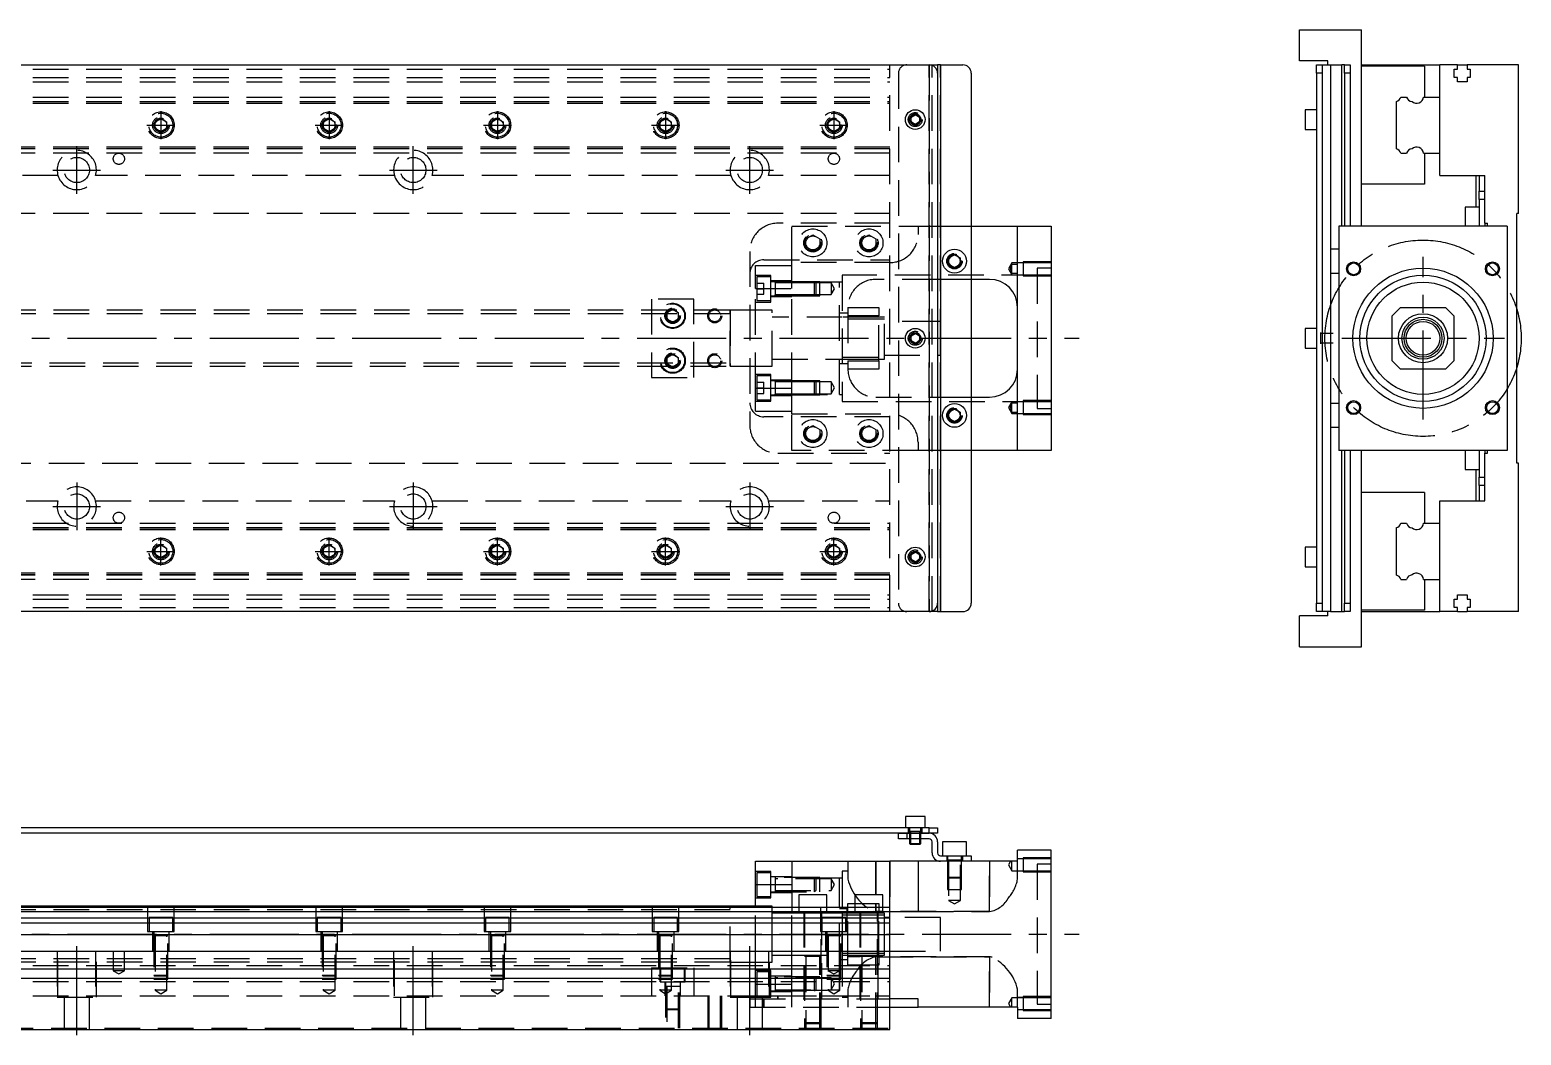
# Model space of a CAD drawing. Extents: x -15 to 1062, y -282 to 112.
# Drawn here: x 530 to 1062, y -249 to 110 of the extents above; entities that cross this region are included whole.
import ezdxf

# ---------------------------------------------------------------- set-up
doc = ezdxf.new("R2010")
doc.units = 0
doc.linetypes.add('CENTER', pattern=[50.8, 31.75, -6.35, 6.35, -6.35])
doc.linetypes.add('DASHED', pattern=[19.05, 12.7, -6.35])
doc.layers.get('0').update_dxf_attribs({"linetype": 'CONTINUOUS'})
doc.layers.add('CENTER', color=1, linetype='CENTER')

msp = doc.modelspace()

# ---------------------------------------------------------------- linework, layer by layer
at = {"color": 7, "linetype": 'CONTINUOUS'}
for p, q in [((983.1, 110), (1005.1, 110)), ((983.1, 99), (983.1, 110)), ((1005.1, 40), (1005.1, 110)), ((3, 97.5), (851, 97.5)), ((851, 97.5), (854, 97.5)), ((854, 97.5), (854, 94.5)), ((855, 97.5), (854, 97.5)), ((855, 97.5), (855, -97.5)), ((855, 97.5), (863, 97.5)), ((993.1, 99), (983.1, 99)), ((989.1, 97.5), (991.1, 97.5)), ((989.1, 94.5), (989.1, 97.5)), ((991.1, 97.5), (994.1, 97.5)), ((991.1, 97.5), (991.1, 94.5)), ((993.1, 97.5), (993.1, 99)), ((994.1, 97.5), (994.1, 31.75)), ((994.1, 97.5), (998.1, 97.5)), ((998.1, 40), (998.1, 97.5)), ((999.1, 97.5), (998.1, 97.5)), ((999.1, 97.5), (1001.1, 97.5)), ((999.1, 94.5), (999.1, 97.5)), ((1001.1, 97.5), (1001.1, 94.5)), ((1005.1, 97.5), (1033.1, 97.5)), ((1027.6, 97), (1005.1, 97)), ((1027.6, 97), (1027.6, 86)), ((1033.1, 86), (1033.1, 97.5)), ((1039.4, 97.5), (1033.1, 97.5)), ((1038.25, 96), (1039.4, 96)), ((1038.25, 93), (1038.25, 96)), ((1039.4, 97.5), (1042.8, 97.5)), ((1039.4, 96), (1039.4, 97.5)), ((1042.8, 97.5), (1042.8, 96)), ((1061.1, 97.5), (1042.8, 97.5)), ((1042.8, 96), (1043.95, 96)), ((1043.95, 96), (1043.95, 93)), ((1061.1, 44.5), (1061.1, 97.5)), ((854, 94.5), (854, -94.5)), ((866, 94.5), (866, -94.5)), ((991.1, 94.5), (989.1, 94.5)), ((989.1, 94.5), (989.1, -94.5)), ((991.1, 94.5), (991.1, -94.5)), ((1001.1, 94.5), (999.1, 94.5)), ((999.1, 94.5), (999.1, 40)), ((1000.2, 94.500006), (1000.2, 94.499148)), ((1001.1, 94.5), (1001.1, 40)), ((1039.4, 93), (1038.25, 93)), ((1039.4, 91.5), (1039.4, 93)), ((1042.8, 91.5), (1039.4, 91.5)), ((1042.8, 93), (1042.8, 91.5)), ((1043.95, 93), (1042.8, 93)), ((1019.139608, 86), (1021.260392, 86)), ((1027.281934, 86), (1033.1, 86)), ((1033.1, 66), (1033.1, 86)), ((1033.1, 66), (1033.1, 86)), ((985.1, 81.5), (985.1, 78)), ((989.1, 81.5), (985.1, 81.5)), ((1017.6, 67.539608), (1017.6, 84.460392)), ((844.5, 78.866026), (846, 79.73205)), ((844.5, 77.133974), (844.5, 78.866026)), ((846, 76.26795), (844.5, 77.133974)), ((846, 79.73205), (847.5, 78.866026)), ((847.5, 77.133974), (846, 76.26795)), ((847.5, 78.866026), (847.5, 77.133974)), ((985.1, 78), (985.1, 74.5)), ((985.1, 74.5), (989.1, 74.5)), ((1019.139608, 66), (1021.260392, 66)), ((1027.281934, 66), (1033.1, 66)), ((1027.6, 66), (1027.6, 55)), ((1033.1, 58), (1033.1, 66)), ((1027.6, 55), (1005.1, 55)), ((1033.1, 58), (1049.1, 58)), ((1046.1, 46.75), (1046.1, 58)), ((1047.1, 58), (1047.1, 52.5)), ((1049.1, 41), (1049.1, 58)), ((1047.1, 52.5), (1049.1, 52.5)), ((1047.1, 49.5), (1047.1, 52.5)), ((1049.1, 49.5), (1047.1, 49.5)), ((1047.1, 49.5), (1047.1, 40)), ((1042.1, 46.75), (1042.1, 42.5)), ((1047.1, 46.75), (1042.1, 46.75)), ((1061.1, 44.5), (1060.6, 44.5)), ((1060.6, -44.5), (1060.6, 44.5)), ((866, 40), (882.5, 40)), ((882.5, -40), (882.5, 40)), ((882.5, 40), (894.5, 40)), ((894.5, 40), (894.5, -40)), ((1057.1, 40), (997.1, 40)), ((997.1, 40), (997.1, -40)), ((1042.1, 42.5), (1042.1, 40)), ((1049.1, 41), (1050.1, 41)), ((1049.1, 41), (1049.1, 40)), ((1050.1, 40), (1050.1, 41)), ((1057.1, 40), (1057.1, -40)), ((858, 28.6547), (860, 29.809402)), ((858, 26.3453), (858, 28.6547)), ((860, 29.809402), (862, 28.6547)), ((862, 28.6547), (862, 26.3453)), ((994.1, 31.75), (994.1, 27.5)), ((997.1, 31.75), (994.1, 31.75)), ((994.1, 27.5), (994.1, 23.25)), ((860, 25.190598), (858, 26.3453)), ((862, 26.3453), (860, 25.190598)), ((994.1, 23.25), (994.1, -23.25)), ((994.1, 23.25), (997.1, 23.25)), ((872.5, 21), (866, 21)), ((1019.1, 11), (1016.1, 8)), ((1019.1, 11), (1035.1, 11)), ((1038.1, 8), (1035.1, 11)), ((1016.1, -8), (1016.1, 8)), ((1038.1, 8), (1038.1, -8)), ((844.5, 0.866026), (846, 1.73205)), ((844.5, -0.866026), (844.5, 0.866026)), ((846, 1.73205), (847.5, 0.866026)), ((847.5, 0.866026), (847.5, -0.866026)), ((985.1, 3.5), (985.1, 0)), ((989.1, 3.5), (985.1, 3.5)), ((985.1, 0), (985.1, -3.5)), ((990.5, 2.000006), (990.5, 1.41499)), ((991.1, 1.65), (990.5, 1.65)), ((990.5, 1.41499), (990.5, 0)), ((990.5, 0), (990.5, -1.415062)), ((993.1, 1.65), (991.1, 1.65)), ((995.1, 1.65), (993.1, 1.65)), ((846, -1.73205), (844.5, -0.866026)), ((847.5, -0.866026), (846, -1.73205)), ((985.1, -3.5), (989.1, -3.5)), ((990.5, -1.415062), (990.5, -2.000006)), ((990.5, -1.65), (991.1, -1.65)), ((991.1, -1.65), (993.1, -1.65)), ((993.1, -1.65), (995.1, -1.65)), ((1016.1, -8), (1019.1, -11)), ((1035.1, -11), (1038.1, -8)), ((1035.1, -11), (1019.1, -11)), ((866, -21), (872.5, -21)), ((858, -26.3453), (860, -25.190598)), ((858, -28.6547), (858, -26.3453)), ((860, -25.190598), (862, -26.3453)), ((862, -26.3453), (862, -28.6547)), ((994.1, -23.25), (994.1, -27.5)), ((997.1, -23.25), (994.1, -23.25)), ((860, -29.809402), (858, -28.6547)), ((862, -28.6547), (860, -29.809402)), ((994.1, -27.5), (994.1, -31.75)), ((994.1, -31.75), (994.1, -97.5)), ((994.1, -31.75), (997.1, -31.75)), ((882.5, -40), (866, -40)), ((894.5, -40), (882.5, -40)), ((1057.1, -40), (997.1, -40)), ((998.1, -97.5), (998.1, -40)), ((999.1, -40), (999.1, -94.5)), ((1001.1, -40), (1001.1, -94.5)), ((1005.1, -110), (1005.1, -40)), ((1042.1, -40), (1042.1, -42.5)), ((1042.1, -42.5), (1042.1, -46.75)), ((1047.1, -40), (1047.1, -49.5)), ((1049.1, -40), (1049.1, -41)), ((1049.1, -58), (1049.1, -41)), ((1049.1, -41), (1050.1, -41)), ((1050.1, -41), (1050.1, -40)), ((1042.1, -46.75), (1047.1, -46.75)), ((1046.1, -58), (1046.1, -46.75)), ((1061.1, -44.5), (1060.6, -44.5)), ((1061.1, -97.5), (1061.1, -44.5)), ((1047.1, -49.5), (1049.1, -49.5)), ((1047.1, -52.5), (1047.1, -49.5)), ((1049.1, -52.5), (1047.1, -52.5)), ((1047.1, -52.5), (1047.1, -58)), ((1027.6, -55), (1005.1, -55)), ((1027.6, -55), (1027.6, -66)), ((1033.1, -66), (1033.1, -58)), ((1033.1, -58), (1049.1, -58)), ((1017.6, -84.460392), (1017.6, -67.539608)), ((1019.139608, -66), (1021.260392, -66)), ((1027.281934, -66), (1033.1, -66)), ((1033.1, -86), (1033.1, -66)), ((1033.1, -86), (1033.1, -66)), ((844.5, -77.133974), (846, -76.26795)), ((844.5, -78.866026), (844.5, -77.133974)), ((846, -79.73205), (844.5, -78.866026)), ((846, -76.26795), (847.5, -77.133974)), ((847.5, -78.866026), (846, -79.73205)), ((847.5, -77.133974), (847.5, -78.866026)), ((985.1, -74.5), (985.1, -78)), ((989.1, -74.5), (985.1, -74.5)), ((985.1, -78), (985.1, -81.5)), ((985.1, -81.5), (989.1, -81.5)), ((1019.139608, -86), (1021.260392, -86)), ((1027.281934, -86), (1033.1, -86)), ((1027.6, -86), (1027.6, -97)), ((1033.1, -97.5), (1033.1, -86)), ((854, -94.5), (854, -97.5)), ((989.1, -94.5), (991.1, -94.5)), ((989.1, -97.5), (989.1, -94.5)), ((991.1, -94.5), (991.1, -97.5)), ((999.1, -94.5), (1001.1, -94.5)), ((999.1, -97.5), (999.1, -94.5)), ((1001.1, -94.5), (1001.1, -97.5)), ((1038.25, -93), (1039.4, -93)), ((1038.25, -96), (1038.25, -93)), ((1039.4, -91.5), (1042.8, -91.5)), ((1039.4, -93), (1039.4, -91.5)), ((1042.8, -91.5), (1042.8, -93)), ((1042.8, -93), (1043.95, -93)), ((1043.95, -93), (1043.95, -96)), ((851, -97.5), (3, -97.5)), ((854, -97.5), (851, -97.5)), ((854, -97.5), (855, -97.5)), ((855, -97.5), (863, -97.5)), ((983.1, -110), (983.1, -99)), ((993.1, -99), (983.1, -99)), ((991.1, -97.5), (989.1, -97.5)), ((994.1, -97.5), (991.1, -97.5)), ((993.1, -99), (993.1, -97.5)), ((994.1, -97.5), (998.1, -97.5)), ((998.1, -97.5), (999.1, -97.5)), ((1001.1, -97.5), (999.1, -97.5)), ((1027.6, -97), (1005.1, -97)), ((1005.1, -97.5), (1033.1, -97.5)), ((1039.4, -97.5), (1033.1, -97.5)), ((1039.4, -96), (1038.25, -96)), ((1039.4, -97.5), (1039.4, -96)), ((1039.4, -97.5), (1042.8, -97.5)), ((1042.8, -96), (1042.8, -97.5)), ((1043.95, -96), (1042.8, -96)), ((1061.1, -97.5), (1042.8, -97.5)), ((983.1, -110), (1005.1, -110)), ((851, -174.55), (502, -174.55)), ((849.5, -170.55), (842.5, -170.55)), ((842.5, -170.55), (842.5, -174.55)), ((849.5, -174.55), (849.5, -170.55)), ((851, -176.55), (851, -174.55)), ((851, -174.55), (854, -174.55)), ((854, -174.55), (854, -176.55)), ((843, -176.55), (502, -176.55)), ((840, -178.55), (840, -176.55)), ((843, -178.55), (840, -178.55)), ((843, -176.55), (843, -178.55)), ((843, -176.55), (851, -176.55)), ((851, -176.55), (843, -176.55)), ((851, -178.55), (843, -178.55)), ((844, -178.55), (844, -180.2)), ((844, -180.2), (848, -180.2)), ((844, -180.2), (844.35, -180.55)), ((844.35, -178.55), (844.35, -180.55)), ((847.65, -180.55), (844.35, -180.55)), ((847.65, -180.55), (847.65, -178.55)), ((847.65, -180.55), (848, -180.2)), ((848, -180.2), (848, -178.55)), ((854, -176.55), (851, -176.55)), ((852, -183.55), (852, -179.55)), ((854, -179.55), (854, -183.55)), ((864.25, -179.55), (855.75, -179.55)), ((855.75, -179.55), (855.75, -184.55)), ((864.25, -184.55), (864.25, -179.55)), ((855, -184.55), (863, -184.55)), ((863, -186.55), (863, -184.55)), ((863, -184.55), (866, -184.55)), ((866, -184.55), (866, -186.55)), ((894.5, -182.55), (882.5, -182.55)), ((882.5, -186.55), (882.5, -182.55)), ((894.5, -242.55), (894.5, -182.55)), ((789, -186.55), (802, -186.55)), ((789, -194.76658), (789, -186.55)), ((802, -186.55), (837, -186.55)), ((802, -186.55), (802, -203.05)), ((837, -203.05), (837, -186.55)), ((847, -186.55), (837, -186.55)), ((855, -186.55), (847, -186.55)), ((847, -186.55), (847, -204.55)), ((863, -186.55), (855, -186.55)), ((866, -186.55), (863, -186.55)), ((882.5, -186.55), (866, -186.55)), ((789, -194.76658), (802, -194.76658)), ((789, -203.05), (789, -194.76658)), ((814.5, -198.55), (804.5, -198.55)), ((804.5, -198.55), (804.5, -203.05)), ((814.5, -203.05), (814.5, -198.55)), ((834.5, -198.55), (824.5, -198.55)), ((824.5, -198.55), (824.5, -203.05)), ((834.5, -203.05), (834.5, -198.55)), ((780, -202.55), (501.5, -202.55)), ((837, -203.05), (501.5, -203.05)), ((837, -204.589608), (501.5, -204.589608)), ((501.5, -206.710392), (837, -206.710392)), ((780, -202.55), (779.995, -202.55)), ((780, -202.549994), (780, -203.05)), ((780, -202.549994), (780, -203.05)), ((780, -202.550502), (780, -202.55)), ((789, -202.55), (780, -202.55)), ((780.005, -202.55), (780, -202.55)), ((780, -203.047168), (780, -202.550502)), ((820, -205.049994), (820, -220.050006)), ((822, -205.8), (820, -205.8)), ((826.5, -205.8), (822, -205.8)), ((832.5, -205.8), (826.5, -205.8)), ((833, -205.8), (832.5, -205.8)), ((835, -205.8), (833, -205.8)), ((837, -246.55), (837, -203.05)), ((847, -204.55), (837, -204.55)), ((837, -208.620532), (501.5, -208.620532)), ((837, -212.731934), (501.5, -212.731934)), ((820, -212.55), (820, -220.050006)), ((17, -218.55), (837, -218.55)), ((820, -219.3), (835, -219.3)), ((17, -224.85), (837, -224.85)), ((17, -228.25), (837, -228.25)), ((847, -235.55), (837, -235.55)), ((837, -238.55), (847, -238.55)), ((847, -238.55), (847, -235.55)), ((882.5, -238.55), (847, -238.55)), ((882.5, -238.55), (882.5, -242.55)), ((894.5, -242.55), (882.5, -242.55)), ((17, -246.55), (837, -246.55))]:
    msp.add_line(p, q, dxfattribs=at)
at = {"color": 3, "linetype": 'DASHED'}
for p, q in [((17, 96), (837, 96)), ((837, -97.5), (837, 97.5)), ((851, -97.5), (851, 97.5)), ((851, 97.5), (851, -97.5)), ((852, -97.5), (852, 97.5)), ((855, -97.5), (855, 97.5)), ((17, 93), (837, 93)), ((17, 91.5), (837, 91.5)), ((840, 94.5), (840, -94.5)), ((17, 86), (837, 86)), ((17, 84.460392), (837, 84.460392)), ((17, 84.403994), (837, 84.403994)), ((17, 83.8), (837, 83.8)), ((574.5, 76), (574.534018, 76.411016)), ((575, 77.1547), (577, 78.309402)), ((575, 74.8453), (575, 77.1547)), ((577, 73.690598), (575, 74.8453)), ((577, 78.309402), (579, 77.1547)), ((579, 74.8453), (577, 73.690598)), ((579, 77.1547), (579, 74.8453)), ((635, 77.1547), (637, 78.309402)), ((635, 74.8453), (635, 77.1547)), ((637, 73.690598), (635, 74.8453)), ((637, 78.309402), (639, 77.1547)), ((639, 74.8453), (637, 73.690598)), ((639, 77.1547), (639, 74.8453)), ((639.483582, 76.286038), (639.5, 76)), ((694.5, 76), (694.534018, 76.411016)), ((695, 77.1547), (697, 78.309402)), ((695, 74.8453), (695, 77.1547)), ((697, 73.690598), (695, 74.8453)), ((697, 78.309402), (699, 77.1547)), ((699, 74.8453), (697, 73.690598)), ((699, 77.1547), (699, 74.8453)), ((754.5, 76), (754.534018, 76.411016)), ((755, 77.1547), (757, 78.309402)), ((755, 74.8453), (755, 77.1547)), ((757, 73.690598), (755, 74.8453)), ((757, 78.309402), (759, 77.1547)), ((759, 74.8453), (757, 73.690598)), ((759, 77.1547), (759, 74.8453)), ((815, 77.1547), (817, 78.309402)), ((815, 74.8453), (815, 77.1547)), ((817, 73.690598), (815, 74.8453)), ((817, 78.309402), (819, 77.1547)), ((819, 74.8453), (817, 73.690598)), ((819, 77.1547), (819, 74.8453)), ((819.483582, 76.286038), (819.5, 76)), ((847.973226, 78.326156), (848, 78)), ((837, 68.2), (17, 68.2)), ((837, 67.596006), (17, 67.596006)), ((837, 67.539608), (17, 67.539608)), ((837, 66), (17, 66)), ((540.291796, 58), (433.708204, 58)), ((660.291796, 58), (553.708204, 58)), ((780.291796, 58), (673.708204, 58)), ((837, 58), (793.708204, 58)), ((837, 44.5), (22.640312, 44.5)), ((837, 41), (797, 41)), ((802, 27), (802, 40)), ((802, 40), (847, 40)), ((847, 40), (847, 37)), ((847, 40), (854, 40)), ((854, 40), (866, 40)), ((807, 35.443376), (809.5, 36.886752)), ((807, 32.556624), (807, 35.443376)), ((809.5, 31.113248), (807, 32.556624)), ((809.5, 36.886752), (812, 35.443376)), ((812, 32.556624), (809.5, 31.113248)), ((812, 35.443376), (812, 32.556624)), ((812.477798, 34.364306), (812.5, 34)), ((827, 35.443376), (829.5, 36.886752)), ((827, 32.556624), (827, 35.443376)), ((829.5, 31.113248), (827, 32.556624)), ((829.5, 36.886752), (832, 35.443376)), ((832, 32.556624), (829.5, 31.113248)), ((832, 35.443376), (832, 32.556624)), ((832.477798, 34.364306), (832.5, 34)), ((787, 31), (787, -31)), ((792, 28), (837, 28)), ((802, 17.78342), (802, 27)), ((837, 27), (802, 27)), ((862.483582, 27.786038), (862.5, 27.5)), ((880.5, 26.848738), (879.287564, 24.748738)), ((884.5, 26.848738), (880.5, 26.848738)), ((880.5, 26.435254), (880.5, 26.848738)), ((884.5, 27.248732), (884.5, 22.248742)), ((894.5, 27.248732), (884.5, 27.248732)), ((894.5, 26.848738), (884.5, 26.848738)), ((789, 17.78342), (789, 26)), ((789, 26), (802, 26)), ((794.5, 22.42767), (789, 22.42767)), ((789.5, 21.92767), (789.5, 13.42767)), ((794.5, 21.92767), (789.5, 21.92767)), ((794.5, 12.92767), (794.5, 22.42767)), ((802, 17.78342), (802, 26)), ((820, 22.5), (820, -22.5)), ((889.5, 22.5), (820, 22.5)), ((879.287564, 24.748738), (880.5, 22.648738)), ((880.016436, 24.911344), (880.060666, 25.226886)), ((880.060666, 25.226886), (880.163852, 25.611128)), ((880.163852, 25.611128), (880.302956, 25.985522)), ((880.302956, 25.985522), (880.5, 26.435254)), ((880.5, 23.06222), (880.5, 26.435794)), ((880.5, 26.435254), (882.5, 26.435254)), ((880.5, 22.648738), (880.5, 23.06222)), ((882.5, 23.06222), (880.5, 23.06222)), ((880.5, 22.648738), (884.5, 22.648738)), ((884.5, 22.648738), (894.5, 22.648738)), ((884.5, 22.248742), (894.5, 22.248742)), ((889.5, 25), (889.5, -25)), ((894.5, 25), (889.5, 25)), ((789, 17.78342), (802, 17.78342)), ((789, -17.78342), (789, 17.78342)), ((789.5, 19.67767), (792, 19.67767)), ((789.5, 17.67767), (792, 17.67767)), ((792, 17.67767), (792, 19.67767)), ((792, 15.67767), (792, 17.67767)), ((802, 20.42767), (794.5, 20.42767)), ((796.105, 20.17767), (794.5, 20.17767)), ((802, 20.17767), (796.095, 20.17767)), ((796.1, 20.177674), (796.1, 15.177664)), ((796.1, 20.17767), (796.1, 19.92022)), ((796.1, 19.920202), (796.1, 20.17767)), ((796.1, 19.92022), (796.1, 15.435068)), ((802, 19.77767), (796.1, 19.77767)), ((810.1, 20.17767), (802, 20.17767)), ((810.1, 20.177664), (802, 20.177664)), ((819, 20), (802, 20)), ((819, 20), (802, 20)), ((810.5, 19.77767), (802, 19.77767)), ((810.5, 19.77767), (802, 19.77767)), ((802, -17.78342), (802, 17.78342)), ((802, -17.78342), (802, 17.78342)), ((810.1, 15.17767), (810.1, 20.17767)), ((810.5, 19.77767), (810.1, 20.17767)), ((812, 20.177664), (810.1, 20.177664)), ((810.5, 19.77767), (810.5, 15.57767)), ((812, 19.77767), (810.5, 19.77767)), ((812, 15.177674), (812, 20.177664)), ((816, 19.77767), (812, 19.77767)), ((816, 19.77767), (816, 15.57767)), ((817.212436, 17.67767), (816, 19.77767)), ((816, 15.57767), (817.212436, 17.67767)), ((819, -20), (819, 20)), ((820, 20), (819, 20)), ((854, 21), (832, 21)), ((866, 21), (854, 21)), ((752, 14), (752, -14)), ((767, 14), (752, 14)), ((767, -14), (767, 14)), ((789, 12.92767), (794.5, 12.92767)), ((789.5, 15.67767), (792, 15.67767)), ((789.5, 13.42767), (794.5, 13.42767)), ((794.5, 15.17767), (796.105, 15.17767)), ((794.5, 14.92767), (802, 14.92767)), ((796.095, 15.17767), (802, 15.17767)), ((796.1, 15.57767), (802, 15.57767)), ((796.1, 15.17767), (796.1, 15.435118)), ((796.1, 15.435068), (796.1, 15.17767)), ((802, 15.57767), (810.5, 15.57767)), ((802, 15.57767), (810.5, 15.57767)), ((802, 15.177674), (810.1, 15.177674)), ((802, 15.17767), (810.1, 15.17767)), ((810.1, 15.17767), (810.5, 15.57767)), ((810.1, 15.177674), (812, 15.177674)), ((810.5, 15.57767), (812, 15.57767)), ((812, 15.57767), (816, 15.57767)), ((822, 11), (833, 11)), ((822, 11), (822, -11)), ((833, 11), (833, 8)), ((780, 8.75), (42, 8.75)), ((780.005, 10), (442, 10)), ((757.5, 9.1547), (759.5, 10.309402)), ((757.5, 6.8453), (757.5, 9.1547)), ((759.5, 5.690598), (757.5, 6.8453)), ((759.5, 10.309402), (761.5, 9.1547)), ((761.5, 6.8453), (759.5, 5.690598)), ((761.5, 9.1547), (761.5, 6.8453)), ((761.983582, 8.286038), (762, 8)), ((789, 10), (779.995, 10)), ((780, 10.000006), (780, -10.000006)), ((780, 10.000006), (780, -10.000006)), ((780, -10), (780, 10)), ((780, 10), (780, 8.95261)), ((795, 10), (789, 10)), ((795, 10), (789, 10)), ((795, -10), (795, 10)), ((795, -10), (795, 10)), ((820.005, 7.5), (795, 7.5)), ((819.995, 7.5), (795, 7.5)), ((822, 9), (819, 9)), ((833, 7.5), (819.995, 7.5)), ((820.005, 7.5), (819.995, 7.5)), ((835, 6.75), (820, 6.75)), ((833, 7.5), (820.005, 7.5)), ((833, 8), (822, 8)), ((833, -8), (833, 8)), ((835, 7.5), (833, 7.5)), ((835, -7.5), (835, 7.5)), ((854, 6), (835, 6)), ((855, 6), (854, 6)), ((855, -6), (855, 6)), ((847.973226, 0.326156), (848, 0)), ((42, -8.75), (780, -8.75)), ((442, -10), (780.005, -10)), ((757.5, -6.8453), (759.5, -5.690598)), ((757.5, -9.1547), (757.5, -6.8453)), ((759.5, -10.309402), (757.5, -9.1547)), ((759.5, -5.690598), (761.5, -6.8453)), ((761.5, -9.1547), (759.5, -10.309402)), ((761.5, -6.8453), (761.5, -9.1547)), ((761.983582, -7.713962), (762, -8)), ((779.995, -10), (789, -10)), ((780, -8.95261), (780, -9.999498)), ((780, -9.999498), (780, -10)), ((789, -10), (795, -10)), ((789, -10), (795, -10)), ((795, -7.5), (820.005, -7.5)), ((795, -7.5), (819.995, -7.5)), ((819, -9), (822, -9)), ((819.995, -7.5), (833, -7.5)), ((819.995, -7.5), (820.005, -7.5)), ((820, -6.75), (835, -6.75)), ((820.005, -7.5), (833, -7.5)), ((822, -8), (833, -8)), ((833, -7.5), (835, -7.5)), ((833, -8), (833, -11)), ((835, -6), (854, -6)), ((854, -6), (855, -6)), ((752, -14), (767, -14)), ((794.5, -12.92767), (789, -12.92767)), ((789.5, -13.42767), (789.5, -21.92767)), ((794.5, -13.42767), (789.5, -13.42767)), ((789.5, -15.67767), (792, -15.67767)), ((792, -17.67767), (792, -15.67767)), ((794.5, -22.42767), (794.5, -12.92767)), ((802, -14.92767), (794.5, -14.92767)), ((796.105, -15.17767), (794.5, -15.17767)), ((802, -15.177672), (796.095, -15.17767)), ((796.1, -15.177664), (796.1, -20.177674)), ((796.1, -15.177664), (796.1, -20.177674)), ((796.1, -15.177664), (796.1, -20.177674)), ((796.1, -15.17767), (796.1, -15.435118)), ((796.1, -15.435136), (796.1, -15.17767)), ((796.1, -15.435118), (796.1, -19.920272)), ((802, -15.57767), (796.1, -15.57767)), ((810.1, -15.17767), (802, -15.177672)), ((810.1, -15.177674), (802, -15.177674)), ((810.5, -15.57767), (802, -15.57767)), ((810.5, -15.57767), (802, -15.57767)), ((810.1, -20.17767), (810.1, -15.17767)), ((810.5, -15.57767), (810.1, -15.17767)), ((812, -15.177674), (810.1, -15.177674)), ((810.5, -15.57767), (810.5, -19.77767)), ((812, -15.57767), (810.5, -15.57767)), ((812, -20.177664), (812, -15.177674)), ((816, -15.57767), (812, -15.57767)), ((816, -15.57767), (816, -19.77767)), ((817.212436, -17.67767), (816, -15.57767)), ((833, -11), (822, -11)), ((789, -17.78342), (802, -17.78342)), ((789, -26), (789, -17.78342)), ((789.5, -17.67767), (792, -17.67767)), ((789.5, -19.67767), (792, -19.67767)), ((792, -19.67767), (792, -17.67767)), ((794.5, -20.17767), (796.105, -20.17767)), ((794.5, -20.42767), (802, -20.42767)), ((796.095, -20.17767), (802, -20.177668)), ((796.1, -19.77767), (802, -19.77767)), ((796.1, -20.17767), (796.1, -19.92022)), ((796.1, -19.920272), (796.1, -20.17767)), ((802, -26), (802, -17.78342)), ((802, -27), (802, -17.78342)), ((802, -19.77767), (810.5, -19.77767)), ((802, -19.77767), (810.5, -19.77767)), ((802, -20), (819, -20)), ((802, -20), (819, -20)), ((802, -20.177664), (810.1, -20.177664)), ((802, -20.177668), (810.1, -20.17767)), ((810.1, -20.17767), (810.5, -19.77767)), ((810.1, -20.177664), (812, -20.177664)), ((810.5, -19.77767), (812, -19.77767)), ((812, -19.77767), (816, -19.77767)), ((816, -19.77767), (817.212436, -17.67767)), ((819, -20), (820, -20)), ((832, -21), (854, -21)), ((854, -21), (866, -21)), ((789, -22.42767), (794.5, -22.42767)), ((789, -26), (802, -26)), ((789.5, -21.92767), (794.5, -21.92767)), ((820, -22.5), (889.5, -22.5)), ((880.5, -22.648738), (879.287564, -24.748738)), ((879.287564, -24.748738), (880.5, -26.848738)), ((880.016436, -24.586132), (880.060666, -24.27059)), ((880.060666, -24.27059), (880.163852, -23.886348)), ((880.163852, -23.886348), (880.302956, -23.511954)), ((880.302956, -23.511954), (880.5, -23.06222)), ((884.5, -22.648738), (880.5, -22.648738)), ((880.5, -23.06222), (880.5, -22.648738)), ((880.5, -26.435254), (880.5, -23.06168)), ((880.5, -23.06222), (882.5, -23.06222)), ((880.5, -26.848738), (880.5, -26.435254)), ((882.5, -26.435254), (880.5, -26.435254)), ((884.5, -22.248742), (884.5, -27.248732)), ((894.5, -22.248742), (884.5, -22.248742)), ((894.5, -22.648738), (884.5, -22.648738)), ((889.5, -25), (894.5, -25)), ((837, -28), (792, -28)), ((802, -27), (837, -27)), ((802, -40), (802, -27)), ((807, -32.556624), (809.5, -31.113248)), ((809.5, -31.113248), (812, -32.556624)), ((827, -32.556624), (829.5, -31.113248)), ((829.5, -31.113248), (832, -32.556624)), ((857.5, -27.5), (857.52689, -27.134318)), ((880.5, -26.848738), (884.5, -26.848738)), ((884.5, -26.848738), (894.5, -26.848738)), ((884.5, -27.248732), (894.5, -27.248732)), ((806.5, -34), (806.520026, -33.653944)), ((807, -35.443376), (807, -32.556624)), ((809.5, -36.886752), (807, -35.443376)), ((812, -35.443376), (809.5, -36.886752)), ((812, -32.556624), (812, -35.443376)), ((827, -35.443376), (827, -32.556624)), ((829.5, -36.886752), (827, -35.443376)), ((832, -35.443376), (829.5, -36.886752)), ((832, -32.556624), (832, -35.443376)), ((832.477798, -33.635694), (832.5, -34)), ((847, -37), (847, -40)), ((797, -41), (837, -41)), ((847, -40), (802, -40)), ((854, -40), (847, -40)), ((866, -40), (854, -40)), ((22.640312, -44.5), (837, -44.5)), ((433.708204, -58), (540.291796, -58)), ((553.708204, -58), (660.291796, -58)), ((673.708204, -58), (780.291796, -58)), ((793.708204, -58), (837, -58)), ((17, -66), (837, -66)), ((17, -67.539608), (837, -67.539608)), ((17, -67.596006), (837, -67.596006)), ((17, -68.2), (837, -68.2)), ((575, -74.8453), (577, -73.690598)), ((577, -73.690598), (579, -74.8453)), ((635, -74.8453), (637, -73.690598)), ((637, -73.690598), (639, -74.8453)), ((695, -74.8453), (697, -73.690598)), ((697, -73.690598), (699, -74.8453)), ((755, -74.8453), (757, -73.690598)), ((757, -73.690598), (759, -74.8453)), ((815, -74.8453), (817, -73.690598)), ((817, -73.690598), (819, -74.8453)), ((574.5, -76), (574.534018, -75.588984)), ((575, -77.1547), (575, -74.8453)), ((577, -78.309402), (575, -77.1547)), ((579, -77.1547), (577, -78.309402)), ((579, -74.8453), (579, -77.1547)), ((634.5, -76), (634.534018, -75.588984)), ((635, -77.1547), (635, -74.8453)), ((637, -78.309402), (635, -77.1547)), ((639, -77.1547), (637, -78.309402)), ((639, -74.8453), (639, -77.1547)), ((694.5, -76), (694.534018, -75.588984)), ((695, -77.1547), (695, -74.8453)), ((697, -78.309402), (695, -77.1547)), ((699, -77.1547), (697, -78.309402)), ((699, -74.8453), (699, -77.1547)), ((754.5, -76), (754.534018, -75.588984)), ((755, -77.1547), (755, -74.8453)), ((757, -78.309402), (755, -77.1547)), ((759, -77.1547), (757, -78.309402)), ((759, -74.8453), (759, -77.1547)), ((815, -77.1547), (815, -74.8453)), ((817, -78.309402), (815, -77.1547)), ((819, -77.1547), (817, -78.309402)), ((819, -74.8453), (819, -77.1547)), ((819.483582, -75.713962), (819.5, -76)), ((847.973226, -77.673844), (848, -78)), ((837, -83.8), (17, -83.8)), ((837, -84.403994), (17, -84.403994)), ((837, -84.460392), (17, -84.460392)), ((837, -86), (837, -84.460392)), ((837, -86), (17, -86)), ((17, -91.5), (837, -91.5)), ((17, -93), (837, -93)), ((17, -96), (837, -96)), ((843.5, -174.55), (843.5, -176.55)), ((844, -174.55), (844, -178.55)), ((848, -178.55), (848, -174.55)), ((848.5, -176.55), (848.5, -174.55)), ((840, -176.55), (843, -176.55)), ((848.000006, -175.95), (843.999994, -175.95)), ((844.000006, -176.55), (844.000006, -178.55)), ((844.35, -175.95), (844.35, -178.55)), ((847.65, -178.55), (847.65, -175.95)), ((847.999994, -178.55), (847.999994, -176.55)), ((857.25, -184.55), (857.25, -186.55)), ((857.500006, -184.55), (857.500006, -196.55)), ((862.499994, -196.55), (862.499994, -184.55)), ((862.75, -186.55), (862.75, -184.55)), ((884.5, -185.701262), (882.5, -185.701262)), ((884.5, -185.301268), (884.5, -190.301258)), ((894.5, -185.301268), (884.5, -185.301268)), ((894.5, -185.701262), (884.5, -185.701262)), ((794.5, -190.12233), (789, -190.12233)), ((789.5, -190.62233), (789.5, -194.87233)), ((794.5, -190.62233), (789.5, -190.62233)), ((794.5, -199.62233), (794.5, -190.12233)), ((820, -190.05), (820, -211.55)), ((822, -190.05), (820, -190.05)), ((822, -186.55), (822, -192.922214)), ((832, -198.55), (832, -186.55)), ((832, -186.55), (832, -198.55)), ((837, -186.55), (837, -203.05)), ((862.500006, -186.15), (857.499994, -186.15)), ((857.9, -186.15), (857.9, -200.55)), ((862.1, -200.55), (862.1, -186.15)), ((872.5, -186.55), (872.5, -204.472252)), ((872.5, -204.472252), (872.5, -186.55)), ((880.009982, -186.55), (879.287564, -187.801262)), ((879.287564, -187.801262), (880.5, -189.901262)), ((880.5, -189.901262), (880.5, -186.55)), ((880.5, -189.901262), (884.5, -189.901262)), ((882.5, -192.922214), (882.5, -186.55)), ((889.5, -190.05), (882.5, -190.05)), ((884.5, -189.901262), (894.5, -189.901262)), ((884.5, -190.301258), (894.5, -190.301258)), ((889.5, -187.55), (889.5, -237.55)), ((894.5, -187.55), (889.5, -187.55)), ((789.5, -194.87233), (789.5, -199.12233)), ((802, -192.12233), (794.5, -192.12233)), ((812, -192.372336), (794.5, -192.372336)), ((796.1, -192.372326), (796.1, -197.372336)), ((816, -192.77233), (796.1, -192.77233)), ((819, -192.55), (802, -192.55)), ((810.1, -194.87233), (810.1, -192.37233)), ((810.5, -192.77233), (810.1, -192.37233)), ((810.1, -197.37233), (810.1, -194.87233)), ((810.5, -192.77233), (810.5, -194.87233)), ((810.5, -194.87233), (810.5, -196.97233)), ((812, -197.372326), (812, -192.372336)), ((816, -192.77233), (816, -194.87233)), ((817.212436, -194.87233), (816, -192.77233)), ((816, -194.87233), (816, -196.97233)), ((816, -196.97233), (817.212436, -194.87233)), ((819, -203.05), (819, -192.55)), ((820, -192.55), (819, -192.55)), ((857.5, -192.15), (862.5, -192.15)), ((857.5, -192.15), (857.9, -192.55)), ((857.500006, -196.55), (862.499994, -196.55)), ((862.1, -192.55), (857.9, -192.55)), ((862.1, -192.55), (862.5, -192.15)), ((789, -199.62233), (794.5, -199.62233)), ((789.5, -199.12233), (794.5, -199.12233)), ((794.5, -197.372326), (812, -197.372326)), ((794.5, -197.62233), (802, -197.62233)), ((796.1, -196.97233), (816, -196.97233)), ((810.1, -197.37233), (810.5, -196.97233)), ((822, -201.55), (824.5, -201.55)), ((822, -203.05), (822, -201.55)), ((824.5, -201.55), (827, -201.55)), ((827, -201.55), (829.5, -201.55)), ((829.5, -201.55), (832, -201.55)), ((832, -201.55), (833, -201.55)), ((832, -204.472252), (832, -201.55)), ((832, -201.55), (832, -203.05)), ((833, -201.55), (833, -203.05)), ((862.1, -200.55), (857.9, -200.55)), ((857.9, -200.55), (860, -201.762436)), ((860, -201.762436), (862.1, -200.55)), ((780, -203.8), (42, -203.8)), ((572.25, -203.05), (572.25, -211.55)), ((581.25, -206.55), (572.75, -206.55)), ((572.75, -206.55), (572.75, -211.55)), ((581.25, -211.55), (581.25, -206.55)), ((581.75, -211.55), (581.75, -203.05)), ((632.25, -203.05), (632.25, -211.55)), ((641.25, -206.55), (632.75, -206.55)), ((632.75, -206.55), (632.75, -211.55)), ((641.25, -211.55), (641.25, -206.55)), ((641.75, -211.55), (641.75, -203.05)), ((692.25, -203.05), (692.25, -211.55)), ((701.25, -206.55), (692.75, -206.55)), ((692.75, -206.55), (692.75, -211.55)), ((701.25, -211.55), (701.25, -206.55)), ((701.75, -211.55), (701.75, -203.05)), ((752.25, -203.05), (752.25, -211.55)), ((761.25, -206.55), (752.75, -206.55)), ((752.75, -206.55), (752.75, -211.55)), ((761.25, -211.55), (761.25, -206.55)), ((761.75, -211.55), (761.75, -203.05)), ((780, -222.55), (780, -203.05)), ((795, -202.55), (789, -202.55)), ((789, -218.55), (789, -203.05)), ((795, -203.05), (795, -202.55)), ((795, -212.55), (795, -203.05)), ((802, -205.05), (795, -205.05)), ((802, -203.05), (802, -204.55)), ((837, -204.55), (802, -204.55)), ((802, -218.55), (802, -204.55)), ((806.5, -205.05), (802, -205.05)), ((804.5, -203.05), (804.5, -204.55)), ((806.25, -204.55), (806.25, -235.55)), ((806.499923, -204.55), (806.500006, -246.05)), ((812.5, -205.05), (806.5, -205.05)), ((812.25, -203.05), (812.25, -211.55)), ((812.499994, -246.05), (812.500077, -204.55)), ((819, -205.05), (812.5, -205.05)), ((812.75, -206.55), (812.75, -204.55)), ((812.75, -235.55), (812.75, -206.55)), ((821.25, -206.55), (812.75, -206.55)), ((812.75, -206.55), (812.75, -211.55)), ((814.5, -204.55), (814.5, -203.05)), ((819, -221.55), (819, -203.05)), ((822, -203.55), (819, -203.55)), ((820, -205.05), (819, -205.05)), ((820, -205.05), (819.995, -205.05)), ((820.005, -205.05), (820, -205.05)), ((822, -205.05), (820, -205.05)), ((821.25, -211.55), (821.25, -206.55)), ((821.75, -211.55), (821.75, -203.05)), ((822, -204.55), (822, -203.05)), ((822, -220.55), (822, -204.55)), ((826.5, -205.05), (822, -205.05)), ((824.5, -203.05), (824.5, -204.55)), ((826.25, -204.55), (826.25, -235.55)), ((826.499923, -204.55), (826.500006, -246.05)), ((832.5, -205.05), (826.5, -205.05)), ((831.072778, -204.361004), (831.307618, -204.410138)), ((831.307618, -204.410138), (831.652252, -204.456468)), ((831.652252, -204.456468), (832, -204.472252)), ((832, -203.05), (832, -204.472252)), ((832, -204.472252), (833, -204.472252)), ((872.5, -204.472252), (832, -204.472252)), ((832.499994, -246.05), (832.500077, -204.55)), ((833, -205.05), (832.5, -205.05)), ((832.75, -235.55), (832.75, -204.55)), ((833, -203.05), (833, -204.55)), ((833, -204.472252), (834.5, -204.472252)), ((833, -220.55), (833, -204.55)), ((835, -205.05), (833, -205.05)), ((834.5, -204.55), (834.5, -203.05)), ((834.5, -204.472252), (837, -204.472252)), ((835, -212.55), (835, -205.05)), ((837, -206.55), (835, -206.55)), ((837, -204.472252), (847, -204.472252)), ((855, -206.55), (837, -206.55)), ((847, -204.472252), (872.5, -204.472252)), ((855, -212.55), (855, -206.55)), ((572.25, -211.55), (581.75, -211.55)), ((574, -211.55), (574, -218.55)), ((574.500006, -211.55), (574.500006, -228.55)), ((579.499994, -228.55), (579.499994, -211.55)), ((580, -218.55), (580, -211.55)), ((632.25, -211.55), (641.75, -211.55)), ((634, -211.55), (634, -218.55)), ((634.500006, -211.55), (634.500006, -228.55)), ((639.499994, -228.55), (639.499994, -211.55)), ((640, -218.55), (640, -211.55)), ((692.25, -211.55), (701.75, -211.55)), ((694, -211.55), (694, -218.55)), ((694.500006, -211.55), (694.500006, -228.55)), ((699.499994, -228.55), (699.499994, -211.55)), ((700, -218.55), (700, -211.55)), ((752.25, -211.55), (761.75, -211.55)), ((754, -211.55), (754, -218.55)), ((754.500006, -211.55), (754.500006, -228.55)), ((759.499994, -228.55), (759.499994, -211.55)), ((760, -218.55), (760, -211.55)), ((795, -218.55), (795, -212.55)), ((812.25, -211.55), (821.75, -211.55)), ((814, -211.55), (814, -218.55)), ((814.500006, -211.55), (814.500006, -228.55)), ((819.499994, -228.55), (819.499994, -211.55)), ((820, -218.55), (820, -211.55)), ((820, -218.55), (820, -211.55)), ((835, -220.05), (835, -212.55)), ((855, -218.55), (855, -212.55)), ((579.500006, -213.15), (574.499994, -213.15)), ((574.9, -213.15), (574.9, -232.55)), ((579.1, -232.55), (579.1, -213.15)), ((639.500006, -213.15), (634.499994, -213.15)), ((634.9, -213.15), (634.9, -232.55)), ((639.1, -232.55), (639.1, -213.15)), ((699.500006, -213.15), (694.499994, -213.15)), ((694.9, -213.15), (694.9, -232.55)), ((699.1, -232.55), (699.1, -213.15)), ((759.500006, -213.15), (754.499994, -213.15)), ((754.9, -213.15), (754.9, -232.55)), ((759.1, -232.55), (759.1, -213.15)), ((819.500006, -213.15), (814.499994, -213.15)), ((814.9, -213.15), (814.9, -232.55)), ((819.1, -232.55), (819.1, -213.15)), ((780, -221.3), (42, -221.3)), ((780, -222.55), (42, -222.55)), ((540, -218.55), (540, -235.05)), ((540.291796, -234.55), (540.291796, -218.55)), ((553.708204, -218.55), (553.708204, -234.55)), ((554, -235.05), (554, -218.55)), ((560, -218.55), (560, -225.55)), ((564, -225.55), (564, -218.55)), ((660, -218.55), (660, -235.05)), ((660.291796, -234.55), (660.291796, -218.55)), ((673.708204, -218.55), (673.708204, -234.55)), ((674, -235.05), (674, -218.55)), ((780, -218.55), (780, -235.05)), ((780.291796, -234.55), (780.291796, -218.55)), ((780.291796, -222.55), (789, -222.55)), ((789, -224.85), (789, -218.55)), ((789, -222.55), (793.708204, -222.55)), ((793.708204, -218.55), (793.708204, -234.55)), ((793.708204, -222.55), (795, -222.55)), ((794, -235.05), (794, -218.55)), ((795, -222.55), (795, -218.55)), ((795, -220.05), (802, -220.05)), ((802, -224.85), (802, -218.55)), ((802, -220.05), (820.005, -220.05)), ((812.500006, -220.55), (806.499994, -220.55)), ((807, -220.55), (807, -246.05)), ((812, -246.05), (812, -220.55)), ((815, -218.55), (815, -225.55)), ((819, -225.55), (819, -218.55)), ((819, -221.55), (822, -221.55)), ((819.499994, -224.85), (819.499994, -218.55)), ((819.995, -220.05), (833, -220.05)), ((820, -218.55), (820, -235.05)), ((820.005, -220.05), (833, -220.05)), ((822, -220.55), (826.39999, -220.55)), ((822, -223.55), (822, -220.55)), ((832.500006, -220.55), (826.499994, -220.55)), ((827, -220.55), (827, -246.05)), ((832, -246.05), (832, -220.55)), ((872.5, -220.627748), (832.562908, -220.627748)), ((832.562908, -220.627748), (872.5, -220.627748)), ((832.60001, -220.55), (833, -220.55)), ((833, -220.05), (835, -220.05)), ((833, -220.55), (833, -223.55)), ((837, -218.55), (855, -218.55)), ((872.5, -220.627748), (872.5, -238.55)), ((872.5, -238.55), (872.5, -220.627748)), ((872.847748, -220.643532), (872.5, -220.627748)), ((873.192382, -220.689862), (872.847748, -220.643532)), ((873.427222, -220.738996), (873.192382, -220.689862)), ((17, -223.7), (837, -223.7)), ((564, -225.55), (560, -225.55)), ((560, -225.55), (562, -226.7047)), ((562, -226.7047), (564, -225.55)), ((574.5, -227.15), (579.5, -227.15)), ((574.5, -227.15), (574.9, -227.55)), ((574.500006, -228.55), (579.499994, -228.55)), ((579.1, -227.55), (574.9, -227.55)), ((579.1, -227.55), (579.5, -227.15)), ((634.5, -227.15), (639.5, -227.15)), ((634.5, -227.15), (634.9, -227.55)), ((634.500006, -228.55), (639.499994, -228.55)), ((639.1, -227.55), (634.9, -227.55)), ((639.1, -227.55), (639.5, -227.15)), ((694.5, -227.15), (699.5, -227.15)), ((694.5, -227.15), (694.9, -227.55)), ((694.500006, -228.55), (699.499994, -228.55)), ((699.1, -227.55), (694.9, -227.55)), ((699.1, -227.55), (699.5, -227.15)), ((752, -224.55), (752, -234.55)), ((752, -224.55), (767, -224.55)), ((754.5, -227.15), (759.5, -227.15)), ((754.5, -227.15), (754.9, -227.55)), ((754.500006, -228.55), (759.499994, -228.55)), ((759.1, -227.55), (754.9, -227.55)), ((755, -229.55), (755, -224.55)), ((755.25, -229.55), (755.25, -224.55)), ((759.1, -227.55), (759.5, -227.15)), ((763.75, -229.55), (763.75, -224.55)), ((764, -229.55), (764, -224.55)), ((767, -224.55), (767, -234.55)), ((789, -228.25), (789, -224.85)), ((794.5, -225.47767), (789, -225.47767)), ((789, -230.33342), (789, -228.25)), ((789.5, -225.97767), (789.5, -228.25)), ((793.708204, -225.97767), (789.5, -225.97767)), ((789.5, -228.25), (789.5, -230.22767)), ((794.5, -225.97767), (793.708204, -225.97767)), ((794.5, -234.97767), (794.5, -225.47767)), ((802, -227.47767), (794.5, -227.47767)), ((812, -227.727674), (794.5, -227.727674)), ((796.1, -227.727664), (796.1, -232.727674)), ((816, -228.12767), (796.1, -228.12767)), ((802, -228.25), (802, -224.85)), ((802, -235.55), (802, -228.25)), ((810.1, -228.25), (810.1, -227.72767)), ((810.5, -228.12767), (810.1, -227.72767)), ((810.1, -230.22767), (810.1, -228.25)), ((810.5, -228.12767), (810.5, -228.25)), ((810.5, -228.25), (810.5, -230.22767)), ((814.5, -227.15), (819.5, -227.15)), ((814.5, -227.15), (814.9, -227.55)), ((814.500006, -228.55), (819.499994, -228.55)), ((819.1, -227.55), (814.9, -227.55)), ((819, -225.55), (815, -225.55)), ((815, -225.55), (817, -226.7047)), ((816, -228.12767), (816, -230.22767)), ((817.212436, -230.22767), (816, -228.12767)), ((817, -226.7047), (819, -225.55)), ((819, -227.55), (819, -225.55)), ((819, -228.25), (819, -227.55)), ((819, -228.55), (819, -228.25)), ((819, -232.55), (819, -228.55)), ((819.1, -227.55), (819.5, -227.15)), ((833, -223.55), (822, -223.55)), ((17, -229.4), (837, -229.4)), ((579.1, -232.55), (574.9, -232.55)), ((574.9, -232.55), (577, -233.762436)), ((577, -233.762436), (579.1, -232.55)), ((639.1, -232.55), (634.9, -232.55)), ((634.9, -232.55), (637, -233.762436)), ((637, -233.762436), (639.1, -232.55)), ((699.1, -232.55), (694.9, -232.55)), ((694.9, -232.55), (697, -233.762436)), ((697, -233.762436), (699.1, -232.55)), ((759.1, -232.55), (754.9, -232.55)), ((754.9, -232.55), (757, -233.762436)), ((755, -229.55), (764, -229.55)), ((756.75, -229.55), (756.75, -234.55)), ((762.000006, -231.15), (756.999994, -231.15)), ((762.000006, -231.15), (756.999994, -231.15)), ((756.999996, -229.55), (757.000006, -246.05)), ((757, -233.762436), (759.1, -232.55)), ((757.4, -231.15), (757.4, -246.05)), ((761.6, -246.05), (761.6, -231.15)), ((761.999994, -246.05), (762.000004, -229.55)), ((762.25, -234.55), (762.25, -229.55)), ((789, -230.33342), (793.708204, -230.33342)), ((789, -234.55), (789, -230.33342)), ((789.5, -230.22767), (789.5, -234.47767)), ((793.708204, -230.33342), (802, -230.33342)), ((794.5, -232.727664), (812, -232.727664)), ((794.5, -232.97767), (802, -232.97767)), ((796.1, -232.32767), (816, -232.32767)), ((802, -232.55), (820, -232.55)), ((810.1, -232.72767), (810.1, -230.22767)), ((810.1, -232.72767), (810.5, -232.32767)), ((810.5, -230.22767), (810.5, -232.32767)), ((819.1, -232.55), (814.9, -232.55)), ((814.9, -232.55), (817, -233.762436)), ((816, -230.22767), (816, -232.32767)), ((816, -232.32767), (817.212436, -230.22767)), ((817, -233.762436), (819.1, -232.55)), ((822, -232.177786), (822, -238.55)), ((882.5, -238.55), (882.5, -232.177786)), ((17, -234.55), (837, -234.55)), ((540, -235.05), (554, -235.05)), ((542.5, -235.05), (542.5, -246.55)), ((551.5, -246.55), (551.5, -235.05)), ((660, -235.05), (674, -235.05)), ((662.5, -235.05), (662.5, -246.55)), ((671.5, -246.55), (671.5, -235.05)), ((757, -239.15), (762, -239.15)), ((757, -239.15), (757.4, -239.55)), ((761.6, -239.55), (762, -239.15)), ((772.000006, -234.55), (772.000006, -246.05)), ((772.4, -234.55), (772.4, -246.05)), ((776.6, -246.05), (776.6, -234.55)), ((776.999994, -246.05), (776.999994, -234.55)), ((780, -235.05), (794, -235.05)), ((782.5, -235.05), (782.5, -246.55)), ((787, -234.55), (787, -235.55)), ((787, -235.55), (837, -235.55)), ((787, -235.55), (787, -238.55)), ((787, -238.55), (837, -238.55)), ((789, -238.55), (789, -234.55)), ((789, -234.97767), (794.5, -234.97767)), ((789.5, -234.47767), (793.708204, -234.47767)), ((791.5, -246.55), (791.5, -235.05)), ((792, -238.55), (792, -235.55)), ((792, -235.55), (792, -238.55)), ((793.708204, -234.47767), (794.5, -234.47767)), ((793.708204, -234.55), (837, -234.55)), ((797, -235.55), (797, -234.55)), ((797, -234.55), (797, -235.55)), ((802, -238.55), (802, -235.55)), ((820, -235.05), (822, -235.05)), ((880.5, -235.198738), (879.287564, -237.298738)), ((879.287564, -237.298738), (880.009982, -238.55)), ((880.5, -238.55), (880.5, -235.198738)), ((884.5, -235.198738), (880.5, -235.198738)), ((882.5, -235.05), (889.5, -235.05)), ((884.5, -234.798742), (884.5, -239.798732)), ((894.5, -234.798742), (884.5, -234.798742)), ((894.5, -235.198738), (884.5, -235.198738)), ((889.5, -237.55), (894.5, -237.55)), ((761.6, -239.55), (757.4, -239.55)), ((806.5, -244.05), (812.5, -244.05)), ((806.5, -244.05), (807, -244.55)), ((812, -244.55), (807, -244.55)), ((812, -244.55), (812.5, -244.05)), ((826.5, -244.05), (832.5, -244.05)), ((826.5, -244.05), (827, -244.55)), ((832, -244.55), (827, -244.55)), ((832, -244.55), (832.5, -244.05)), ((882.5, -239.398738), (884.5, -239.398738)), ((884.5, -239.398738), (894.5, -239.398738)), ((884.5, -239.798732), (894.5, -239.798732)), ((23.499992, -246.05), (837, -246.05))]:
    msp.add_line(p, q, dxfattribs=at)
for centre, radius in [((577, 76), 4.75), ((577, 76), 4.25), ((637, 76), 4.75), ((637, 76), 4.25), ((697, 76), 4.75), ((697, 76), 4.25), ((757, 76), 4.75), ((757, 76), 4.25), ((817, 76), 4.75), ((817, 76), 4.25), ((846, 78), 2.5), ((846, 78), 2), ((577, 76), 3), ((577, 76), 2.5), ((577, 76), 2.1), ((637, 76), 3), ((637, 76), 2.5), ((637, 76), 2.1), ((697, 76), 3), ((697, 76), 2.5), ((697, 76), 2.1), ((757, 76), 3), ((757, 76), 2.5), ((757, 76), 2.1), ((817, 76), 3), ((817, 76), 2.5), ((817, 76), 2.1), ((547, 60), 4.5), ((562, 64), 2), ((667, 60), 4.5), ((787, 60), 4.5), ((817, 64), 2), ((809.5, 34), 5), ((809.5, 34), 3.25), ((829.5, 34), 5), ((829.5, 34), 3.25), ((809.5, 34), 3), ((809.5, 34), 2.5), ((829.5, 34), 3), ((829.5, 34), 2.5), ((860, 27.5), 2.75), ((860, 27.5), 2.5), ((759.5, 8), 4.5), ((759.5, 8), 4.25), ((759.5, 8), 2.75), ((759.5, 8), 2.5), ((759.5, 8), 2.1), ((774.5, 8), 2.5), ((774.5, 8), 2.1), ((846, 0), 2.5), ((846, 0), 2), ((759.5, -8), 4.5), ((759.5, -8), 4.25), ((759.5, -8), 2.75), ((759.5, -8), 2.5), ((759.5, -8), 2.1), ((774.5, -8), 2.5), ((774.5, -8), 2.1), ((860, -27.5), 2.75), ((860, -27.5), 2.5), ((809.5, -34), 5), ((809.5, -34), 3.25), ((809.5, -34), 3), ((809.5, -34), 2.5), ((829.5, -34), 5), ((829.5, -34), 3.25), ((829.5, -34), 3), ((829.5, -34), 2.5), ((547, -60), 4.5), ((667, -60), 4.5), ((787, -60), 4.5), ((562, -64), 2), ((817, -64), 2), ((577, -76), 4.75), ((577, -76), 4.25), ((577, -76), 3), ((577, -76), 2.5), ((577, -76), 2.1), ((637, -76), 4.75), ((637, -76), 4.25), ((637, -76), 3), ((637, -76), 2.5), ((637, -76), 2.1), ((697, -76), 4.75), ((697, -76), 4.25), ((697, -76), 3), ((697, -76), 2.5), ((697, -76), 2.1), ((757, -76), 4.75), ((757, -76), 4.25), ((757, -76), 3), ((757, -76), 2.5), ((757, -76), 2.1), ((817, -76), 4.75), ((817, -76), 4.25), ((817, -76), 3), ((817, -76), 2.5), ((817, -76), 2.1), ((846, -78), 2.5), ((846, -78), 2)]:
    msp.add_circle(centre, radius, dxfattribs=at)
at = {"color": 7, "linetype": 'CONTINUOUS'}
for centre, radius in [((846, 78), 3.5), ((860, 27.5), 4.25), ((1002.351262, 24.748738), 2.1), ((1051.848738, 24.748738), 2.1), ((1027.1, 0), 25), ((1027.1, 0), 22.5), ((1027.1, 0), 20), ((1027.1, 0), 8.75), ((1027.1, 0), 7.5), ((1027.1, 0), 6.75), ((1027.1, 0), 6), ((846, 0), 3.5), ((860, -27.5), 4.25), ((1002.351262, -24.748738), 2.1), ((1051.848738, -24.748738), 2.1), ((846, -78), 3.5)]:
    msp.add_circle(centre, radius, dxfattribs=at)
at = {"color": 3, "linetype": 'CONTINUOUS'}
for centre in [(1002.351262, 24.748738), (1051.848738, 24.748738), (1002.351262, -24.748738), (1051.848738, -24.748738)]:
    msp.add_circle(centre, 2.5, dxfattribs=at)
at = {"color": 3, "linetype": 'DASHED'}
for centre, radius, start, end in [((843, 94.5), 3, 90, 180), ((547, 60), 7, 343.39845, 196.60155), ((667, 60), 7, 343.39845, 196.60155), ((787, 60), 7, 343.39845, 196.60155), ((547, 60), 7, 196.60155, 343.39845), ((667, 60), 7, 196.60155, 343.39845), ((787, 60), 7, 196.60155, 343.39845), ((797, 31), 10, 90, 180), ((837, 37), 10, 270, 0), ((792, 23), 5, 90, 180), ((883.951784, 24.952686), 3.935565, 180.60188226, 208.70854311), ((832, 11), 10, 90, 180), ((832, -11), 10, 180, 270), ((792, -23), 5, 180, 270), ((883.95178, -24.544789), 3.935561, 180.60189743, 208.70855827), ((797, -31), 10, 180, 270), ((837, -37), 10, 0, 90), ((547, -60), 7, 16.60155, 163.39845), ((667, -60), 7, 16.60155, 163.39845), ((787, -60), 7, 16.60155, 163.39845), ((547, -60), 7, 163.39845, 16.60155), ((667, -60), 7, 163.39845, 16.60155), ((787, -60), 7, 163.39845, 16.60155), ((843, -94.5), 3, 180, 270), ((839.0613, -188.707365), 17.574211, 193.87659517, 242.96341554), ((869.582141, -190.700248), 13.107563, 318.13815045, 350.240215), ((870.676893, -194.815691), 9.827151, 280.6912945, 331.88008694), ((833.823107, -230.284309), 9.827151, 100.6912945, 151.88008694), ((865.4387, -236.392635), 17.574211, 13.87659517, 62.96341554), ((834.917859, -234.399752), 13.107563, 138.13815045, 170.240215)]:
    msp.add_arc(centre, radius, start, end, dxfattribs=at)
at = {"color": 7, "linetype": 'CONTINUOUS'}
for centre, radius, start, end in [((851, 94.5), 3, 0, 90), ((863, 94.5), 3, 0, 90), ((1017.1, 86.5), 2.1, 283.774147, 346.225853), ((1023.3, 86.5), 2.1, 193.774147, 266.465409), ((1024.8, 86.3), 2.5, 229.323534, 353.107897), ((846, 78), 1.65, 155.380023, 180), ((846, 78), 1.65, 180, 204.619977), ((846, 78), 1.65, 144.619977, 155.380023), ((846, 78), 1.65, 204.619977, 215.380023), ((846, 78), 1.65, 95.380023, 144.619977), ((846, 78), 1.65, 215.380023, 264.619977), ((846, 78), 1.65, 84.619977, 95.380023), ((846, 78), 1.65, 264.619977, 275.380023), ((846, 78), 1.65, 35.380023, 84.619977), ((846, 78), 1.65, 275.380023, 324.619977), ((846, 78), 1.65, 24.619977, 35.380023), ((846, 78), 1.65, 324.619977, 335.380023), ((846, 78), 1.65, 335.380023, 24.619977), ((1017.1, 65.5), 2.1, 13.774147, 76.225853), ((1023.3, 65.5), 2.1, 93.534591, 166.225853), ((1024.8, 65.7), 2.5, 6.892103, 130.676466), ((860, 27.5), 2.1, 162.24721, 180), ((860, 27.5), 2.1, 180, 197.75279), ((860, 27.5), 2.1, 137.75279, 162.24721), ((860, 27.5), 2.1, 197.75279, 222.24721), ((860, 27.5), 2.1, 102.24721, 137.75279), ((860, 27.5), 2.1, 77.75279, 102.24721), ((860, 27.5), 2.1, 42.24721, 77.75279), ((860, 27.5), 2.1, 17.75279, 42.24721), ((860, 27.5), 2.1, 317.75279, 342.24721), ((860, 27.5), 2.1, 342.24721, 17.75279), ((860, 27.5), 2.1, 222.24721, 257.75279), ((860, 27.5), 2.1, 257.75279, 282.24721), ((860, 27.5), 2.1, 282.24721, 317.75279), ((872.5, 11), 10, 0, 90), ((846, 0), 1.65, 155.380023, 180), ((846, 0), 1.65, 180, 204.619977), ((846, 0), 1.65, 144.619977, 155.380023), ((846, 0), 1.65, 95.380023, 144.619977), ((846, 0), 1.65, 84.619977, 95.380023), ((846, 0), 1.65, 35.380023, 84.619977), ((846, 0), 1.65, 24.619977, 35.380023), ((846, 0), 1.65, 335.380023, 24.619977), ((846, 0), 1.65, 204.619977, 215.380023), ((846, 0), 1.65, 215.380023, 264.619977), ((846, 0), 1.65, 264.619977, 275.380023), ((846, 0), 1.65, 275.380023, 324.619977), ((846, 0), 1.65, 324.619977, 335.380023), ((872.5, -11), 10, 270, 0), ((860, -27.5), 2.1, 137.75279, 162.24721), ((860, -27.5), 2.1, 102.24721, 137.75279), ((860, -27.5), 2.1, 77.75279, 102.24721), ((860, -27.5), 2.1, 42.24721, 77.75279), ((860, -27.5), 2.1, 17.75279, 42.24721), ((860, -27.5), 2.1, 162.24721, 180), ((860, -27.5), 2.1, 180, 197.75279), ((860, -27.5), 2.1, 197.75279, 222.24721), ((860, -27.5), 2.1, 222.24721, 257.75279), ((860, -27.5), 2.1, 257.75279, 282.24721), ((860, -27.5), 2.1, 282.24721, 317.75279), ((860, -27.5), 2.1, 317.75279, 342.24721), ((860, -27.5), 2.1, 342.24721, 17.75279), ((1017.1, -65.5), 2.1, 283.774147, 346.225853), ((1023.3, -65.5), 2.1, 193.774147, 266.465409), ((1024.8, -65.7), 2.5, 229.323534, 353.107897), ((846, -78), 1.65, 155.380023, 180), ((846, -78), 1.65, 180, 204.619977), ((846, -78), 1.65, 144.619977, 155.380023), ((846, -78), 1.65, 204.619977, 215.380023), ((846, -78), 1.65, 95.380023, 144.619977), ((846, -78), 1.65, 215.380023, 264.619977), ((846, -78), 1.65, 84.619977, 95.380023), ((846, -78), 1.65, 264.619977, 275.380023), ((846, -78), 1.65, 35.380023, 84.619977), ((846, -78), 1.65, 275.380023, 324.619977), ((846, -78), 1.65, 24.619977, 35.380023), ((846, -78), 1.65, 324.619977, 335.380023), ((846, -78), 1.65, 335.380023, 24.619977), ((1017.1, -86.5), 2.1, 13.774147, 76.225853), ((1023.3, -86.5), 2.1, 93.534591, 166.225853), ((1024.8, -86.3), 2.5, 6.892103, 130.676466), ((851, -94.5), 3, 270, 0), ((863, -94.5), 3, 270, 0), ((851, -179.55), 3, 0, 90), ((851, -179.55), 1, 0, 90), ((855, -183.55), 3, 180, 270), ((855, -183.55), 1, 180, 270)]:
    msp.add_arc(centre, radius, start, end, dxfattribs=at)
at = {"layer": 'CENTER', "color": 1, "linetype": 'CENTER'}
for p, q in [((577, 81), (577, 71)), ((637, 81), (637, 71)), ((697, 81), (697, 71)), ((757, 81), (757, 71)), ((817, 81), (817, 71)), ((572, 76), (582, 76)), ((632, 76), (642, 76)), ((692, 76), (702, 76)), ((752, 76), (762, 76)), ((812, 76), (822, 76)), ((547, 51.5), (547, 68.5)), ((667, 51.5), (667, 68.5)), ((787, 51.5), (787, 68.5)), ((538.5, 60), (555.5, 60)), ((658.5, 60), (675.5, 60)), ((778.5, 60), (795.5, 60)), ((1027.1, -29), (1027.1, 29)), ((-15.168461, 0), (904.454308, 0)), ((998.1, 0), (1056.1, 0)), ((547, -51.5), (547, -68.5)), ((667, -51.5), (667, -68.5)), ((787, -51.5), (787, -68.5)), ((538.5, -60), (555.5, -60)), ((658.5, -60), (675.5, -60)), ((778.5, -60), (795.5, -60)), ((577, -81), (577, -71)), ((637, -81), (637, -71)), ((697, -81), (697, -71)), ((757, -81), (757, -71)), ((817, -81), (817, -71)), ((572, -76), (582, -76)), ((632, -76), (642, -76)), ((692, -76), (702, -76)), ((752, -76), (762, -76)), ((812, -76), (822, -76)), ((-15.168461, -212.55), (904.454308, -212.55)), ((547, -248.55), (547, -216.55)), ((667, -248.55), (667, -216.55)), ((787, -248.55), (787, -216.55))]:
    msp.add_line(p, q, dxfattribs=at)
msp.add_circle((1027.1, 0), 35.000001, dxfattribs=at)

doc.saveas('drawing.dxf')
